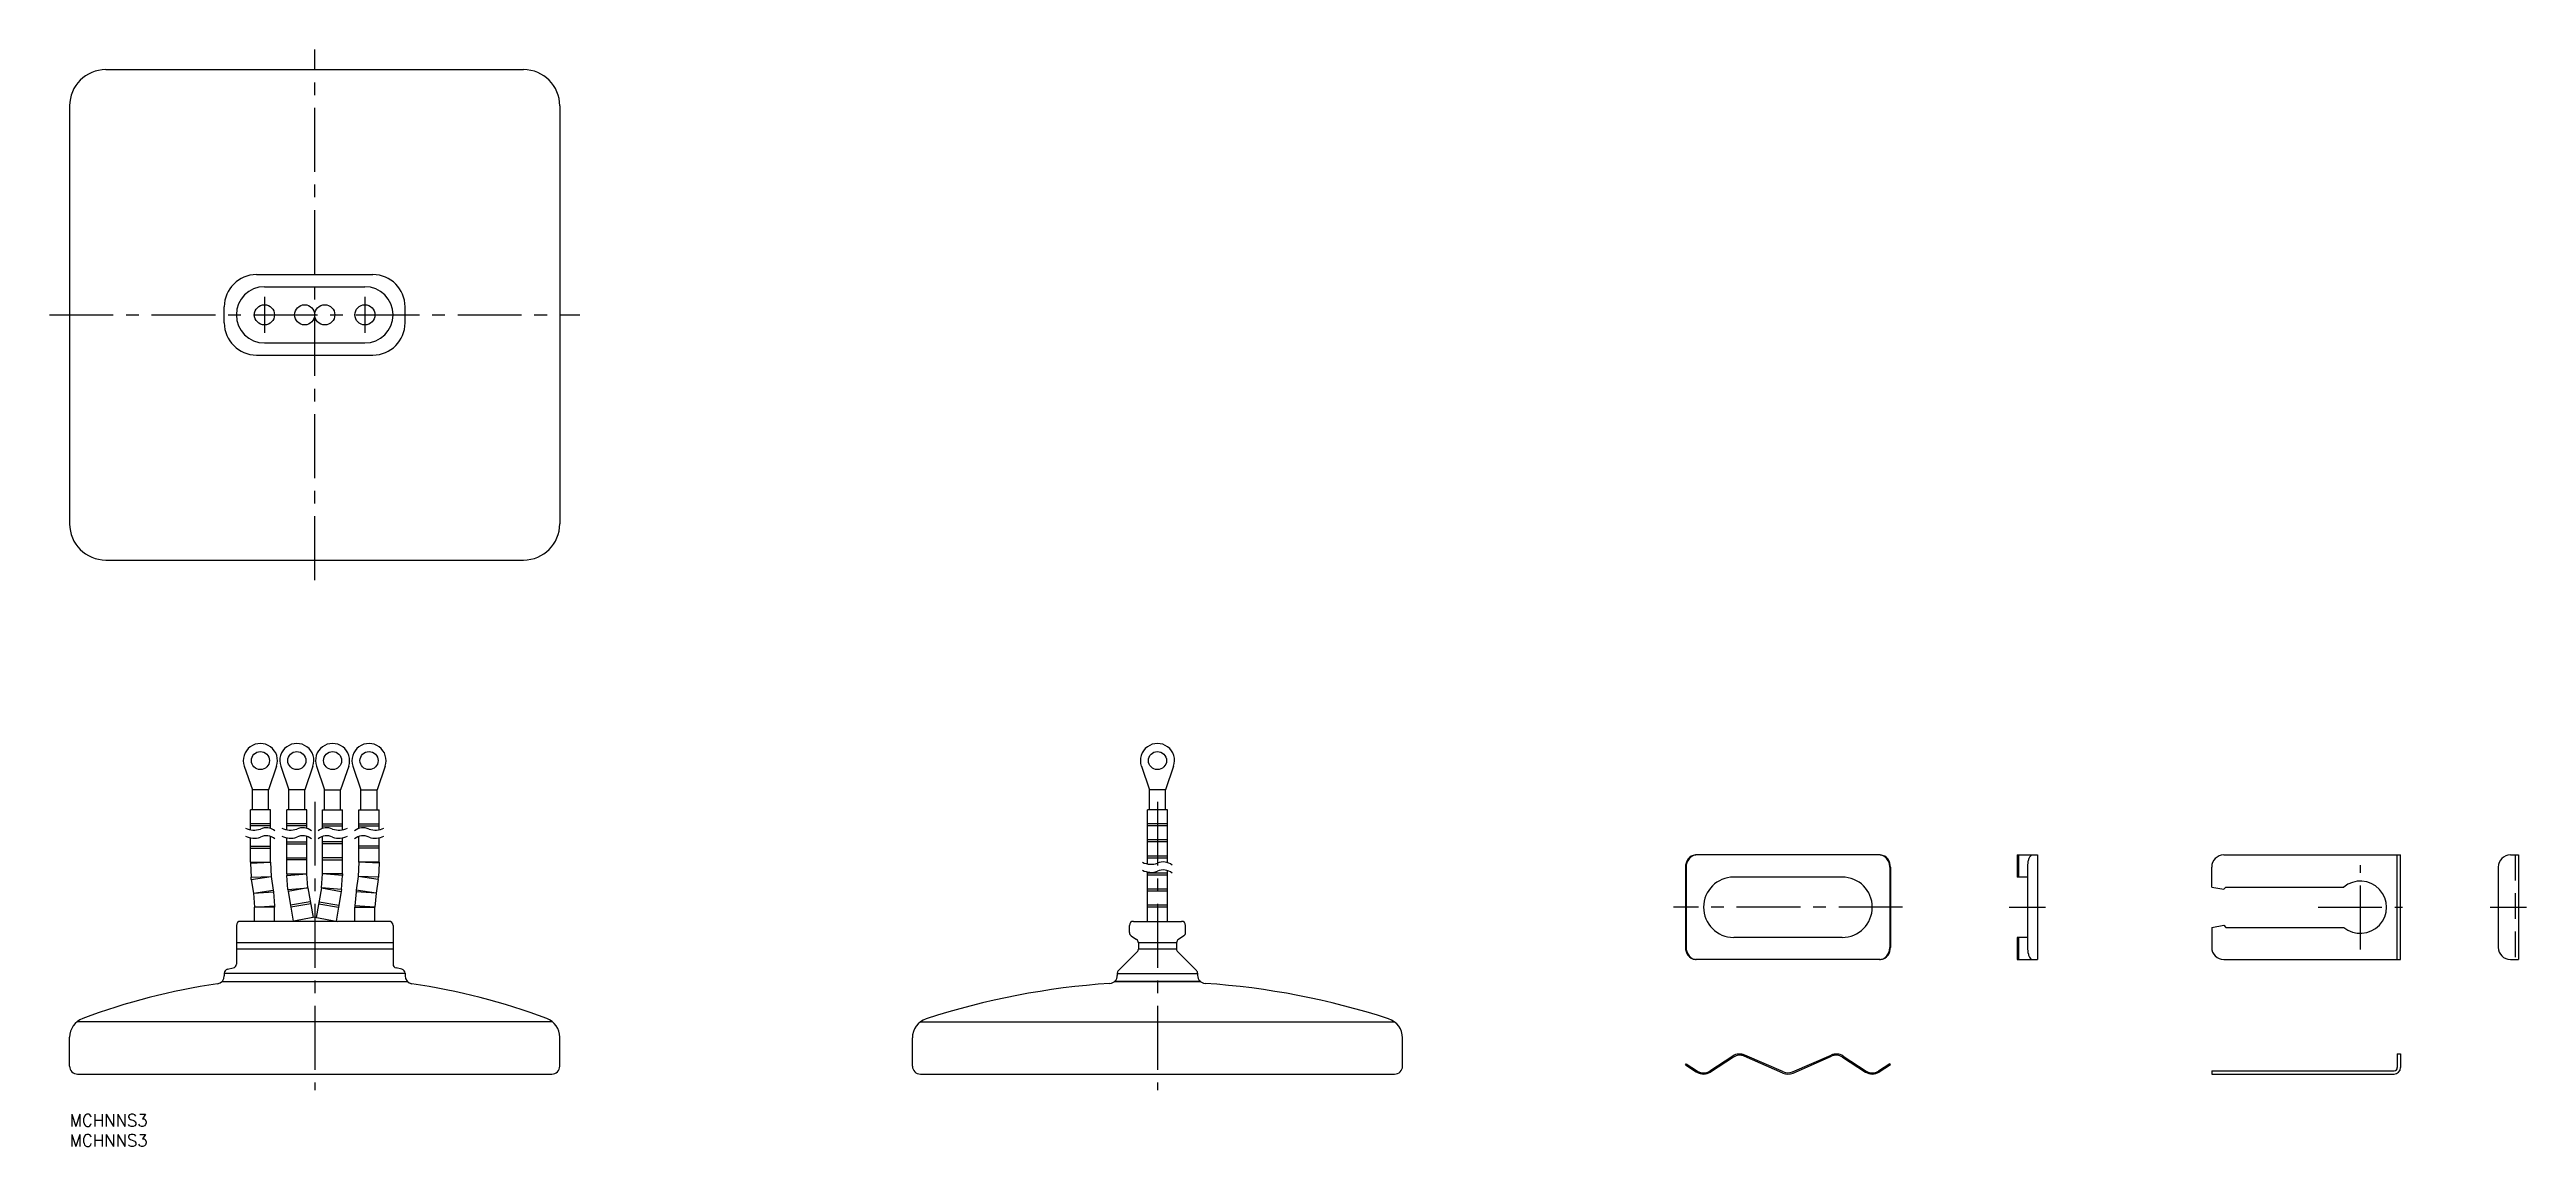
# Model space of a CAD drawing. Extents: x -5 to 611, y -8 to 265.
import ezdxf

# ---------------------------------------------------------------- set-up
doc = ezdxf.new("R2010")
doc.units = 0
doc.header["$LTSCALE"] = 0.5
doc.linetypes.add('CENTER', pattern=[50.8, 31.75, -6.35, 6.35, -6.35])
doc.linetypes.add('DASHED', pattern=[19.05, 12.7, -6.35])
for name, color, linetype in [('MSM_CENTER', 1, 'CENTER'), ('MSM_CONTINUOUS', 7, 'CONTINUOUS'), ('MSM_DASHED', 4, 'DASHED'), ('MSM_NARROW', 5, 'CONTINUOUS'), ('MSM_PART_NUMBER', 7, 'CONTINUOUS')]:
    doc.layers.add(name, color=color, linetype=linetype)
doc.styles.get("Standard").update_dxf_attribs({"font": 'txt.shx', "height": 3, "bigfont": 'bigfont.shx'})

# ---------------------------------------------------------------- blocks, each defined once
blk = doc.blocks.new('*U40')
at = {"layer": 'MSM_PART_NUMBER'}
blk.add_text('MCHNNS3', height=3, dxfattribs=at).set_placement((0, -3))
blk = doc.blocks.new('*U41')
at = {"layer": 'MSM_PART_NUMBER'}
blk.add_text('MCHNNS3', height=3, dxfattribs=at).set_placement((0, -8))

msp = doc.modelspace()

# ---------------------------------------------------------------- linework, layer by layer
at = {"layer": 'MSM_CENTER'}
for p, q in [((61, 132.89), (61, 264.89)), ((-5, 198.89), (127, 198.89)), ((48.5, 203.39), (48.5, 194.39)), ((73.5, 203.39), (73.5, 194.39)), ((61, 77.75), (61, 6)), ((270.76, 77.75), (270.76, 6)), ((570.15, 41.01), (570.15, 62.01)), ((456.18, 51.51), (399.18, 51.51)), ((482.76, 51.51), (491.76, 51.51)), ((559.65, 51.51), (580.65, 51.51)), ((602.49, 51.51), (611.49, 51.51))]:
    msp.add_line(p, q, dxfattribs=at)
at = {"layer": 'MSM_CONTINUOUS'}
for p, q in [((9, 259.89), (113, 259.89)), ((0, 250.89), (0, 146.89)), ((122, 250.89), (122, 146.89)), ((46.5, 208.89), (75.5, 208.89)), ((48.5, 205.89), (73.5, 205.89)), ((38.5, 196.89), (38.5, 200.89)), ((83.5, 196.89), (83.5, 200.89)), ((48.5, 191.89), (73.5, 191.89)), ((46.5, 188.89), (75.5, 188.89)), ((9, 137.89), (113, 137.89)), ((43.46, 86.62), (45.48, 80.75)), ((51.5, 86.62), (49.48, 80.75)), ((52.53, 86.62), (54.55, 80.75)), ((60.57, 86.62), (58.55, 80.75)), ((61.43, 86.62), (63.45, 80.75)), ((69.47, 86.62), (67.45, 80.75)), ((70.5, 86.62), (72.52, 80.75)), ((78.54, 86.62), (76.52, 80.75)), ((266.75, 86.62), (268.76, 80.75)), ((274.78, 86.62), (272.76, 80.75)), ((45.48, 75.75), (45.48, 80.75)), ((49.48, 80.75), (45.48, 80.75)), ((49.48, 75.75), (49.48, 80.75)), ((54.55, 75.75), (54.55, 80.75)), ((58.55, 80.75), (54.55, 80.75)), ((58.55, 75.75), (58.55, 80.75)), ((63.45, 75.75), (63.45, 80.75)), ((63.45, 80.75), (67.45, 80.75)), ((67.45, 75.75), (67.45, 80.75)), ((72.52, 75.75), (72.52, 80.75)), ((72.52, 80.75), (76.52, 80.75)), ((76.52, 75.75), (76.52, 80.75)), ((268.76, 75.75), (268.76, 80.75)), ((272.76, 80.75), (268.76, 80.75)), ((272.76, 75.75), (272.76, 80.75)), ((49.98, 75.75), (44.98, 75.75)), ((44.98, 70.79), (44.98, 75.75)), ((49.98, 71.11), (49.98, 75.75)), ((59.05, 75.75), (54.05, 75.75)), ((54.05, 70.79), (54.05, 75.75)), ((59.05, 71.11), (59.05, 75.75)), ((62.95, 75.75), (67.95, 75.75)), ((62.95, 71.11), (62.95, 75.75)), ((67.95, 70.79), (67.95, 75.75)), ((72.02, 75.75), (77.02, 75.75)), ((72.02, 71.11), (72.02, 75.75)), ((77.02, 70.79), (77.02, 75.75)), ((273.26, 75.75), (268.26, 75.75)), ((268.26, 62.29), (268.26, 75.75)), ((273.26, 62.61), (273.26, 75.75)), ((49.98, 72.25), (44.98, 72.25)), ((49.98, 71.75), (44.98, 71.75)), ((44.98, 62.69), (44.98, 68.79)), ((49.98, 62.69), (49.98, 69.11)), ((59.05, 72.25), (54.05, 72.25)), ((59.05, 71.75), (54.05, 71.75)), ((54.05, 59.81), (54.05, 68.79)), ((59.05, 59.81), (59.05, 69.11)), ((62.95, 72.25), (67.95, 72.25)), ((62.95, 71.75), (67.95, 71.75)), ((62.95, 59.81), (62.95, 69.11)), ((67.95, 59.81), (67.95, 68.79)), ((72.02, 72.25), (77.02, 72.25)), ((72.02, 71.75), (77.02, 71.75)), ((72.02, 62.69), (72.02, 69.11)), ((77.02, 62.69), (77.02, 68.79)), ((273.26, 72.25), (268.26, 72.25)), ((273.26, 71.75), (268.26, 71.75)), ((273.26, 68.25), (268.26, 68.25)), ((44.98, 66.69), (49.98, 66.69)), ((44.98, 66.19), (49.98, 66.19)), ((44.98, 62.69), (44.99, 62.44)), ((44.98, 62.69), (49.98, 62.69)), ((44.99, 62.44), (49.98, 62.69)), ((44.99, 62.44), (45.16, 58.95)), ((49.98, 62.69), (50.15, 59.19)), ((54.05, 67.81), (59.05, 67.81)), ((54.05, 67.31), (59.05, 67.31)), ((54.05, 63.81), (59.05, 63.81)), ((59.05, 63.31), (54.05, 63.31)), ((67.95, 67.81), (62.95, 67.81)), ((67.95, 67.31), (62.95, 67.31)), ((67.95, 63.81), (62.95, 63.81)), ((62.95, 63.31), (67.95, 63.31)), ((72.02, 62.69), (71.85, 59.19)), ((77.02, 66.69), (72.02, 66.69)), ((77.02, 66.19), (72.02, 66.19)), ((77.01, 62.44), (72.02, 62.69)), ((77.02, 62.69), (72.02, 62.69)), ((77.01, 62.44), (76.84, 58.95)), ((77.02, 62.69), (77.01, 62.44)), ((273.26, 67.75), (268.26, 67.75)), ((273.26, 64.25), (268.26, 64.25)), ((273.26, 63.75), (268.26, 63.75)), ((450.67, 64.51), (404.7, 64.51)), ((484.76, 64.51), (489.76, 64.51)), ((484.76, 64.51), (484.76, 59.01)), ((487.31, 61.68), (487.31, 41.51)), ((489.76, 64.51), (489.76, 38.51)), ((536.15, 64.51), (580.15, 64.51)), ((579.35, 38.51), (579.35, 64.51)), ((580.15, 38.51), (580.15, 64.51)), ((607.49, 64.51), (609.49, 64.51)), ((609.49, 64.51), (609.49, 38.51)), ((45.16, 58.95), (50.15, 59.19)), ((45.21, 58.45), (45.16, 58.95)), ((45.21, 58.45), (50.15, 59.19)), ((45.21, 58.45), (45.73, 54.99)), ((45.73, 54.99), (50.67, 55.73)), ((50.15, 59.19), (50.67, 55.73)), ((50.67, 55.73), (50.71, 55.38)), ((54.05, 59.81), (59.05, 59.81)), ((54.05, 59.81), (54.07, 59.44)), ((54.07, 59.44), (59.05, 59.81)), ((54.32, 55.95), (54.07, 59.44)), ((54.32, 55.95), (59.31, 56.32)), ((54.32, 55.95), (54.38, 55.46)), ((59.31, 56.32), (54.38, 55.46)), ((59.31, 56.32), (59.05, 59.81)), ((59.31, 56.32), (60.6, 48.93)), ((62.69, 56.32), (61.4, 48.93)), ((62.69, 56.32), (62.95, 59.81)), ((62.69, 56.32), (67.62, 55.46)), ((67.68, 55.95), (62.69, 56.32)), ((67.93, 59.44), (62.95, 59.81)), ((67.95, 59.81), (62.95, 59.81)), ((67.68, 55.95), (67.62, 55.46)), ((67.68, 55.95), (67.93, 59.44)), ((67.95, 59.81), (67.93, 59.44)), ((71.33, 55.73), (71.29, 55.38)), ((71.85, 59.19), (71.33, 55.73)), ((76.27, 54.99), (71.33, 55.73)), ((76.79, 58.45), (71.85, 59.19)), ((76.84, 58.95), (71.85, 59.19)), ((76.79, 58.45), (76.27, 54.99)), ((76.79, 58.45), (76.84, 58.95)), ((268.26, 48), (268.26, 60.29)), ((273.26, 60), (268.26, 60)), ((273.26, 59.5), (268.26, 59.5)), ((273.26, 56), (268.26, 56)), ((273.26, 55.5), (268.26, 55.5)), ((273.26, 48), (273.26, 60.61)), ((402.18, 61.51), (402.18, 41.51)), ((402.35, 61.51), (402.35, 41.51)), ((441.18, 59.01), (414.18, 59.01)), ((453.02, 61.51), (453.02, 41.51)), ((453.18, 61.51), (453.18, 41.51)), ((487.31, 59.01), (484.76, 59.01)), ((533.15, 56.51), (533.15, 61.51)), ((533.15, 56.51), (536.15, 56.01)), ((536.15, 56.01), (536.65, 56.51)), ((536.65, 56.51), (566, 56.51)), ((604.49, 61.51), (604.49, 41.51)), ((45.73, 54.99), (50.71, 55.38)), ((45.73, 54.99), (46, 51.5)), ((46, 51.5), (50.98, 51.89)), ((46, 48), (46, 51.5)), ((51, 51.5), (46, 51.5)), ((50.71, 55.38), (50.98, 51.89)), ((50.98, 51.89), (51, 51.5)), ((51, 48), (51, 51.5)), ((54.38, 55.46), (55.07, 51.52)), ((59.91, 52.87), (54.98, 52.01)), ((60, 52.38), (55.07, 51.52)), ((55.07, 51.52), (55.67, 48.07)), ((62, 52.38), (66.93, 51.52)), ((62.09, 52.87), (67.02, 52.01)), ((66.93, 51.52), (66.33, 48.07)), ((67.62, 55.46), (66.93, 51.52)), ((71.02, 51.89), (71, 51.5)), ((71, 51.5), (76, 51.5)), ((71, 48), (71, 51.5)), ((71.29, 55.38), (71.02, 51.89)), ((76, 51.5), (71.02, 51.89)), ((76.27, 54.99), (71.29, 55.38)), ((76.27, 54.99), (76, 51.5)), ((76, 48), (76, 51.5)), ((273.26, 52), (268.26, 52)), ((273.26, 51.5), (268.26, 51.5)), ((41.5, 47), (41.5, 37.38)), ((79.5, 48), (42.5, 48)), ((61, 49), (55.27, 48)), ((61, 49), (66.73, 48)), ((80.5, 47), (80.5, 37.38)), ((263.76, 45.24), (263.76, 47)), ((264.21, 44.4), (265.57, 43.5)), ((264.76, 48), (276.76, 48)), ((277.32, 44.4), (275.96, 43.5)), ((277.76, 45.24), (277.76, 47)), ((441.18, 44.01), (414.18, 44.01)), ((487.31, 44.01), (484.76, 44.01)), ((484.76, 44.01), (484.76, 38.51)), ((533.15, 46.51), (536.15, 47.01)), ((533.15, 46.51), (533.15, 41.51)), ((536.15, 47.01), (536.65, 46.51)), ((536.65, 46.51), (566, 46.51)), ((80.5, 42.66), (41.5, 42.66)), ((80.5, 41.1), (41.5, 41.1)), ((261.06, 35.79), (265.72, 40.38)), ((266.01, 42.66), (266.01, 41.1)), ((275.51, 42.66), (266.01, 42.66)), ((275.51, 41.1), (266.01, 41.1)), ((275.51, 42.66), (275.51, 41.1)), ((280.47, 35.79), (275.81, 40.38)), ((450.67, 38.51), (404.7, 38.51)), ((484.76, 38.51), (489.76, 38.51)), ((536.15, 38.51), (580.15, 38.51)), ((607.49, 38.51), (609.49, 38.51)), ((37.88, 33), (84.12, 33)), ((38.5, 35.1), (38.5, 34.45)), ((83.5, 35), (38.5, 35)), ((39.28, 36.08), (40.72, 36.4)), ((82.72, 36.08), (81.28, 36.4)), ((83.5, 35.1), (83.5, 34.45)), ((260.02, 33), (281.51, 33)), ((281.51, 33), (260.12, 33)), ((260.76, 35.08), (260.76, 34.56)), ((260.76, 35), (280.76, 35)), ((280.76, 35.08), (280.76, 34.56)), ((0, 12), (0, 19.15)), ((120.19, 23), (1.81, 23)), ((122, 12), (122, 19.15)), ((209.76, 12), (209.76, 19)), ((211.76, 23), (329.76, 23)), ((331.76, 12), (331.76, 19)), ((402.18, 12.32), (402.35, 12.57)), ((402.35, 12.57), (405.13, 10.76)), ((413.96, 14.49), (408.24, 10.76)), ((414.13, 14.24), (408.4, 10.51)), ((426.42, 10.26), (416.82, 14.46)), ((426.54, 10.54), (416.94, 14.74)), ((428.82, 10.54), (438.42, 14.74)), ((428.94, 10.26), (438.54, 14.46)), ((441.24, 14.24), (446.96, 10.51)), ((441.4, 14.49), (447.13, 10.76)), ((453.02, 12.57), (450.24, 10.76)), ((453.18, 12.32), (453.02, 12.57)), ((579.35, 15), (580.15, 15)), ((579.35, 15), (579.35, 11.6)), ((580.15, 15), (580.15, 11.6)), ((2, 10), (120, 10)), ((211.76, 10), (329.76, 10)), ((402.18, 12.32), (404.96, 10.51)), ((453.18, 12.32), (450.4, 10.51)), ((533.15, 10.8), (578.55, 10.8)), ((533.15, 10.8), (533.15, 10)), ((533.15, 10), (578.55, 10))]:
    msp.add_line(p, q, dxfattribs=at)
for centre, radius in [((48.5, 198.89), 2.5), ((58.5, 198.89), 2.5), ((63.5, 198.89), 2.5), ((73.5, 198.89), 2.5), ((47.48, 88), 2.25), ((56.55, 88), 2.25), ((65.45, 88), 2.25), ((74.52, 88), 2.25), ((270.76, 88), 2.25)]:
    msp.add_circle(centre, radius, dxfattribs=at)
for centre, radius, start, end in [((9, 250.89), 9, 90, 180), ((113, 250.89), 9, 0, 90), ((46.5, 200.89), 8, 90, 180), ((48.5, 198.89), 7, 90, 270), ((73.5, 198.89), 7, 270, 90), ((75.5, 200.89), 8, 0, 90), ((46.5, 196.89), 8, 180, 270), ((75.5, 196.89), 8, 270, 0), ((9, 146.89), 9, 180, 270), ((113, 146.89), 9, 270, 0), ((47.48, 88), 4.25, 341, 199), ((56.55, 88), 4.25, 341, 199), ((65.45, 88), 4.25, 341, 199), ((74.52, 88), 4.25, 341, 199), ((270.76, 88), 4.25, 341, 199), ((405.75, 61.47), 3.57, 146.64547, 179.42562), ((405.88, 61.51), 3.53, 163.1392, 180.03654), ((405.37, 61.66), 3, 117.12179, 162.9522), ((404.8, 62.05), 2.46, 92.51847, 145.66977), ((404.86, 62.36), 2.15, 90.11307, 113.65324), ((450.5, 62.36), 2.15, 66.34676, 89.88693), ((450.56, 62.05), 2.46, 34.33023, 87.48153), ((449.99, 61.66), 3, 17.0478, 62.87821), ((449.61, 61.47), 3.57, 0.57438, 33.35453), ((449.49, 61.51), 3.53, 359.96346, 16.8608), ((494.87, 61.47), 7.57, 166.58807, 178.42347), ((491.53, 62.04), 4.19, 152.71819, 163.55375), ((488.72, 63.5), 1.02, 100.72339, 153.68432), ((536.15, 61.51), 3, 90, 180), ((607.49, 61.51), 3, 90, 180), ((414.18, 51.51), 7.5, 90, 270), ((441.18, 51.51), 7.5, 270, 90), ((570.15, 51.51), 6.5, 230.28486, 129.71514), ((42.5, 47), 1, 90, 180), ((79.5, 47), 1, 0, 90), ((264.76, 47), 1, 90, 180), ((264.76, 45.24), 1, 180, 236.3), ((265.01, 42.66), 1, 0, 56.3), ((276.51, 42.66), 1, 123.7, 180), ((276.76, 47), 1, 0, 90), ((276.76, 45.24), 1, 303.7, 0), ((40.5, 37.38), 1, 282.7, 0), ((81.5, 37.38), 1, 180, 257.3), ((265.01, 41.1), 1, 314.6, 0), ((276.51, 41.1), 1, 180, 225.4), ((405.75, 41.55), 3.57, 180.57438, 213.35453), ((405.88, 41.51), 3.53, 179.96346, 196.8608), ((405.37, 41.37), 3, 197.0478, 242.87821), ((404.8, 40.97), 2.46, 214.33023, 267.48153), ((404.86, 40.66), 2.15, 246.34676, 269.88693), ((450.5, 40.66), 2.15, 270.11307, 293.65324), ((450.56, 40.97), 2.46, 272.51847, 325.66977), ((449.99, 41.37), 3, 297.12179, 342.9522), ((449.61, 41.55), 3.57, 326.64547, 359.42562), ((449.49, 41.51), 3.53, 343.1392, 0.03654), ((494.64, 41.51), 7.33, 180.00992, 193.53403), ((491.53, 40.98), 4.19, 196.44625, 207.28181), ((488.72, 39.52), 1.02, 206.31568, 259.27661), ((536.15, 41.51), 3, 180, 270), ((607.49, 41.51), 3, 180, 270), ((61, -131), 165.25, 98.42341, 110.45392), ((36.5, 34.45), 2, 278.42341, 0), ((39.5, 35.1), 1, 102.7, 180), ((82.5, 35.1), 1, 0, 77.3), ((85.5, 34.45), 2, 180, 261.57659), ((61, -131), 165.25, 69.54608, 81.57659), ((271.76, -157), 190, 93.88237, 107.94525), ((258.76, 34.56), 2, 273.88237, 0), ((261.76, 35.08), 1, 134.6, 180), ((279.76, 35.08), 1, 0, 45.4), ((282.76, 34.56), 2, 180, 266.11763), ((269.76, -157), 190, 72.05475, 86.11763), ((5, 19.15), 5, 110.45392, 180), ((117, 19.15), 5, 0, 69.54608), ((214.76, 19), 5, 107.94525, 180), ((326.76, 19), 5, 0, 72.05475), ((415.68, 11.85), 3.15, 66.37517, 123.06685), ((415.68, 11.85), 2.85, 66.37517, 123.06685), ((439.68, 11.85), 3.15, 56.93315, 113.62483), ((439.68, 11.85), 2.85, 56.93315, 113.62483), ((2, 12), 2, 180, 270), ((120, 12), 2, 270, 0), ((211.76, 12), 2, 180, 270), ((329.76, 12), 2, 270, 0), ((406.68, 13.15), 3.15, 236.93315, 303.06685), ((406.68, 13.15), 2.85, 236.93315, 303.06685), ((427.68, 13.15), 3.15, 246.37517, 293.62483), ((427.68, 13.15), 2.85, 246.37517, 293.62483), ((448.68, 13.15), 3.15, 236.93315, 303.06685), ((448.68, 13.15), 2.85, 236.93315, 303.06685), ((578.55, 11.6), 1.6, 270, 0), ((578.55, 11.6), 0.8, 270, 0)]:
    msp.add_arc(centre, radius, start, end, dxfattribs=at)
at = {"layer": 'MSM_DASHED'}
for p, q in [((485.06, 64.51), (485.06, 59.01)), ((608.69, 64.51), (608.69, 38.51)), ((485.06, 44.01), (485.06, 38.51))]:
    msp.add_line(p, q, dxfattribs=at)
at = {"layer": 'MSM_NARROW'}
for centre, radius, start, end in [((45.93, 75.54), 4.85, 243.36362, 288.62146), ((45.93, 73.54), 4.85, 243.36362, 288.62146), ((48.93, 67.88), 3.4, 50.27459, 115.29426), ((48.93, 65.88), 3.4, 50.27459, 115.29426), ((55, 75.54), 4.85, 243.36362, 288.62146), ((55, 73.54), 4.85, 243.36362, 288.62146), ((58, 67.88), 3.4, 50.27459, 115.29426), ((58, 65.88), 3.4, 50.27459, 115.29426), ((64, 67.88), 3.4, 64.70574, 129.72541), ((64, 65.88), 3.4, 64.70574, 129.72541), ((67, 75.54), 4.85, 251.37854, 296.63638), ((67, 73.54), 4.85, 251.37854, 296.63638), ((73.07, 67.88), 3.4, 64.70574, 129.72541), ((73.07, 65.88), 3.4, 64.70574, 129.72541), ((76.07, 75.54), 4.85, 251.37854, 296.63638), ((76.07, 73.54), 4.85, 251.37854, 296.63638), ((269.22, 67.04), 4.85, 243.36362, 288.62146), ((272.21, 59.38), 3.4, 50.27459, 115.29426), ((269.22, 65.04), 4.85, 243.36362, 288.62146), ((272.21, 57.38), 3.4, 50.27459, 115.29426)]:
    msp.add_arc(centre, radius, start, end, dxfattribs=at)

# ---------------------------------------------------------------- block references
at = {"layer": 'MSM_CONTINUOUS'}
for name in ['*U40', '*U41']:
    msp.add_blockref(name, (0, 0), dxfattribs=at)

doc.saveas('drawing.dxf')
